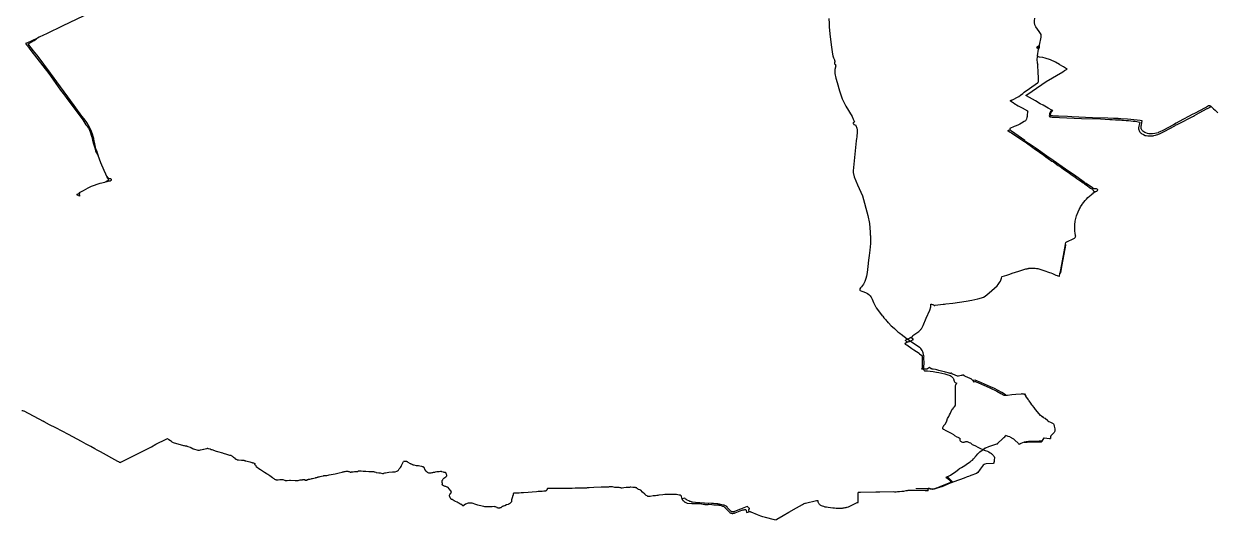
# Model space of a CAD drawing. Header units: inches. Extents: x 5.105 to 5.494, y 52.092 to 52.288.
# Drawn here: x 5.2742 to 5.4082, y 52.1494 to 52.2053 of the extents above; entities that cross this region are included whole.
import ezdxf

# ---------------------------------------------------------------- set-up
doc = ezdxf.new("R2010")
doc.units = ezdxf.units.IN
doc.header["$MEASUREMENT"] = 0

msp = doc.modelspace()

# ---------------------------------------------------------------- linework, layer by layer
for points in [[(5.28293, 52.20718), (5.28091, 52.20621), (5.27862, 52.20511), (5.27678, 52.20422)], [(5.36484, 52.20595), (5.36487, 52.20535), (5.36488, 52.20496), (5.365, 52.20387), (5.36514, 52.20269)], [(5.38805, 52.20514), (5.38802, 52.20521), (5.38801, 52.20529), (5.388, 52.20538), (5.38798, 52.20549), (5.38798, 52.20568), (5.38801, 52.20596)], [(5.38874, 52.20382), (5.38875, 52.20394), (5.38874, 52.20403), (5.38872, 52.20412), (5.38867, 52.20423), (5.38851, 52.20448), (5.38813, 52.20498), (5.38808, 52.20506), (5.38805, 52.20514)], [(5.2749, 52.2033), (5.27479, 52.20326), (5.27465, 52.20319)], [(5.27474, 52.20308), (5.27487, 52.20316), (5.27541, 52.20347), (5.27554, 52.20357), (5.27565, 52.20366)], [(5.27565, 52.20366), (5.27535, 52.20352), (5.2749, 52.2033)], [(5.27645, 52.20405), (5.27598, 52.20382), (5.27578, 52.20372), (5.27565, 52.20366)], [(5.27678, 52.20422), (5.27645, 52.20405)], [(5.38855, 52.20294), (5.38874, 52.20382)], [(5.27465, 52.20319), (5.27444, 52.2031)], [(5.27444, 52.2031), (5.27452, 52.20298)], [(5.27452, 52.20298), (5.27466, 52.20284), (5.27504, 52.20231), (5.27705, 52.19973), (5.27837, 52.19787), (5.27866, 52.1975), (5.279, 52.19703), (5.27977, 52.19601)], [(5.27547, 52.2021), (5.27493, 52.20282), (5.27487, 52.2029), (5.27474, 52.20308)], [(5.27992, 52.19612), (5.27724, 52.19979), (5.27574, 52.20179), (5.27547, 52.2021)], [(5.36514, 52.20269), (5.36525, 52.20193)], [(5.36525, 52.20193), (5.3653, 52.20172), (5.36537, 52.2015), (5.36547, 52.20126)], [(5.38853, 52.20287), (5.38843, 52.20281), (5.38833, 52.20275), (5.38825, 52.20272), (5.38824, 52.20271), (5.38823, 52.2027), (5.38822, 52.20268), (5.38822, 52.20267), (5.38822, 52.20266), (5.38823, 52.20265), (5.38825, 52.20263), (5.38831, 52.20259)], [(5.38831, 52.20259), (5.38846, 52.2027), (5.38853, 52.20287)], [(5.38842, 52.20252), (5.38831, 52.20259)], [(5.38836, 52.20165), (5.38835, 52.20167), (5.38834, 52.20168), (5.38834, 52.20171), (5.38844, 52.20246), (5.38842, 52.20252)], [(5.38842, 52.20252), (5.38846, 52.20253), (5.38849, 52.20256), (5.3885, 52.20257), (5.38851, 52.20258), (5.38853, 52.20269), (5.38853, 52.20287)], [(5.38853, 52.20287), (5.38855, 52.20294)], [(5.36554, 52.20104), (5.3655, 52.20101), (5.36547, 52.20097), (5.36546, 52.20094), (5.36546, 52.20092), (5.36547, 52.20087)], [(5.36547, 52.20126), (5.36548, 52.20117), (5.36554, 52.20106), (5.36554, 52.20104)], [(5.36547, 52.20087), (5.36549, 52.20082), (5.36553, 52.20079), (5.36558, 52.20075)], [(5.36562, 52.20059), (5.36552, 52.20018), (5.36552, 52.2), (5.36553, 52.19974), (5.36563, 52.19923), (5.36579, 52.19871), (5.36605, 52.19779), (5.36634, 52.19687), (5.36676, 52.19604), (5.36746, 52.19488), (5.36759, 52.19459), (5.36772, 52.19429)], [(5.36558, 52.20075), (5.36559, 52.20072), (5.3656, 52.20069), (5.3656, 52.20065), (5.36562, 52.20059)], [(5.38831, 52.2016), (5.38829, 52.20157), (5.38829, 52.20156), (5.38831, 52.20154)], [(5.38834, 52.20085), (5.3883, 52.20138), (5.38831, 52.20154)], [(5.38831, 52.2016), (5.38832, 52.20163), (5.38836, 52.20165)], [(5.38831, 52.20154), (5.38833, 52.20156), (5.38833, 52.20157), (5.38831, 52.2016)], [(5.38834, 52.20085), (5.38832, 52.20079), (5.38832, 52.20077), (5.38835, 52.20071)], [(5.38835, 52.20071), (5.38836, 52.20078), (5.38836, 52.20079), (5.38834, 52.20085)], [(5.3884, 52.19984), (5.38835, 52.20068), (5.38835, 52.20071)], [(5.3908, 52.20074), (5.39034, 52.20102), (5.3898, 52.20127), (5.38918, 52.20147), (5.38891, 52.20153), (5.38854, 52.20159), (5.38845, 52.20161), (5.38841, 52.20162), (5.38839, 52.20163), (5.38838, 52.20164), (5.38836, 52.20165)], [(5.39085, 52.20071), (5.3908, 52.20074)], [(5.39166, 52.20024), (5.39163, 52.20026), (5.3916, 52.20028), (5.39123, 52.20049), (5.39085, 52.20071)], [(5.38545, 52.19675), (5.38624, 52.19715), (5.38641, 52.19728), (5.38667, 52.19749), (5.38682, 52.19762), (5.38743, 52.19804), (5.38834, 52.19869), (5.38838, 52.19872), (5.3884, 52.19875), (5.38842, 52.19878), (5.38842, 52.19882), (5.38843, 52.19904), (5.38842, 52.19934), (5.38842, 52.19938), (5.3884, 52.19977), (5.3884, 52.19984)], [(5.38702, 52.19726), (5.38773, 52.19774), (5.38931, 52.19885), (5.39117, 52.19994), (5.39137, 52.20007)], [(5.39137, 52.20007), (5.39166, 52.20024)], [(5.38525, 52.19664), (5.38534, 52.19668), (5.38537, 52.19669), (5.38545, 52.19675)], [(5.38545, 52.19675), (5.38534, 52.19671), (5.38532, 52.1967), (5.38525, 52.19664)], [(5.38561, 52.19643), (5.38558, 52.19645), (5.38556, 52.19646), (5.38554, 52.19647), (5.38552, 52.19648), (5.38541, 52.19655), (5.38525, 52.19664)], [(5.38993, 52.19561), (5.38951, 52.19583), (5.38895, 52.19616), (5.38863, 52.19633), (5.38808, 52.19665), (5.38709, 52.19722), (5.38702, 52.19726)], [(5.27977, 52.19601), (5.28065, 52.19482), (5.28086, 52.19451), (5.28122, 52.19396)], [(5.2821, 52.19243), (5.28207, 52.19254), (5.28197, 52.19289), (5.28186, 52.19321), (5.28158, 52.19378), (5.28132, 52.1942), (5.28101, 52.19462), (5.28078, 52.19495), (5.27992, 52.19612)], [(5.38561, 52.19643), (5.38564, 52.19641), (5.38565, 52.1964), (5.38615, 52.19611), (5.3866, 52.19586), (5.38719, 52.19553), (5.38724, 52.19548), (5.38721, 52.19542), (5.38716, 52.19505), (5.38715, 52.19494), (5.38715, 52.19488), (5.38711, 52.19478), (5.38709, 52.19463), (5.38707, 52.19458), (5.38704, 52.19452), (5.387, 52.19447), (5.38696, 52.19442), (5.38684, 52.19433), (5.38654, 52.19413), (5.38634, 52.19403), (5.38617, 52.19394), (5.38594, 52.19384), (5.38571, 52.19377), (5.38521, 52.19356)], [(5.38993, 52.19561), (5.38981, 52.19549), (5.38968, 52.19525), (5.38966, 52.19509), (5.38964, 52.19496)], [(5.38977, 52.19496), (5.38981, 52.19527), (5.38988, 52.19541), (5.39005, 52.19556)], [(5.39005, 52.19556), (5.38993, 52.19561)], [(5.40718, 52.19586), (5.40599, 52.19525), (5.40579, 52.19515), (5.40425, 52.19432), (5.40394, 52.19415)], [(5.40412, 52.19403), (5.40588, 52.19495), (5.40598, 52.195), (5.40652, 52.1953)], [(5.40652, 52.1953), (5.40741, 52.19578)], [(5.40772, 52.19611), (5.40758, 52.19608), (5.40734, 52.19595), (5.40718, 52.19586)], [(5.40741, 52.19578), (5.40745, 52.1958), (5.40753, 52.19585), (5.40774, 52.19595)], [(5.40782, 52.19604), (5.40772, 52.19611)], [(5.40774, 52.19595), (5.40782, 52.19604)], [(5.40782, 52.19604), (5.40794, 52.19593), (5.40814, 52.19577), (5.40831, 52.19561), (5.4086, 52.19531)], [(5.28122, 52.19396), (5.28137, 52.19379), (5.2815, 52.19358), (5.28161, 52.19335), (5.28173, 52.19304), (5.28181, 52.19279), (5.28184, 52.19269), (5.28191, 52.19249), (5.28193, 52.19238)], [(5.36772, 52.19429), (5.36768, 52.19427), (5.36764, 52.19425), (5.36761, 52.19422), (5.36759, 52.19419), (5.36758, 52.19416), (5.36757, 52.19413), (5.36758, 52.1941), (5.3676, 52.19405), (5.36764, 52.19401), (5.36769, 52.19398), (5.36778, 52.19396), (5.36784, 52.19395)], [(5.36784, 52.19395), (5.36793, 52.19377), (5.36796, 52.19368), (5.36799, 52.19358), (5.36802, 52.19339), (5.36802, 52.19321), (5.36798, 52.19258)], [(5.38964, 52.19496), (5.3897, 52.19484)], [(5.3897, 52.19484), (5.38999, 52.19482), (5.39079, 52.19479), (5.39326, 52.19468), (5.39543, 52.19462)], [(5.39171, 52.19488), (5.39067, 52.19493), (5.3901, 52.19495), (5.39001, 52.19496), (5.38977, 52.19496)], [(5.39708, 52.19466), (5.39686, 52.19467), (5.39622, 52.1947), (5.39452, 52.19476), (5.39218, 52.19486), (5.39171, 52.19488)], [(5.39543, 52.19462), (5.39648, 52.19457), (5.39671, 52.19456), (5.39711, 52.19453)], [(5.3972, 52.19466), (5.39708, 52.19466)], [(5.39711, 52.19453), (5.39739, 52.19452)], [(5.39769, 52.19464), (5.39751, 52.19464), (5.3974, 52.19465), (5.3972, 52.19466)], [(5.39739, 52.19452), (5.39753, 52.19451)], [(5.39753, 52.19451), (5.39783, 52.19449)], [(5.39988, 52.19443), (5.39955, 52.19447), (5.39844, 52.19459), (5.39769, 52.19464)], [(5.39783, 52.19449), (5.39801, 52.19448)], [(5.39801, 52.19448), (5.39829, 52.19446), (5.39857, 52.19443), (5.39908, 52.19437)], [(5.39908, 52.19437), (5.39931, 52.19435), (5.39985, 52.19427)], [(5.39985, 52.19427), (5.39981, 52.1941), (5.39974, 52.19382), (5.3997, 52.1936), (5.3997, 52.1935), (5.39971, 52.1934), (5.39975, 52.1933), (5.39979, 52.19322), (5.39983, 52.19315), (5.39988, 52.19309), (5.39992, 52.19305), (5.39998, 52.193), (5.40006, 52.19295), (5.40016, 52.19289), (5.40024, 52.19285), (5.40045, 52.19277), (5.40055, 52.19275), (5.40073, 52.19271), (5.40087, 52.1927), (5.40101, 52.1927), (5.40113, 52.1927), (5.40125, 52.19271), (5.40135, 52.19272), (5.40143, 52.19274), (5.40159, 52.19278), (5.40171, 52.19281), (5.40188, 52.19287), (5.40207, 52.19295), (5.40214, 52.19299)], [(5.40012, 52.19439), (5.39988, 52.19443)], [(5.4, 52.19385), (5.40002, 52.19395), (5.40007, 52.1942), (5.40008, 52.19423)], [(5.40008, 52.19423), (5.40012, 52.19439)], [(5.40363, 52.19397), (5.40243, 52.19333)], [(5.40394, 52.19415), (5.40363, 52.19397)], [(5.40379, 52.19386), (5.40387, 52.19391), (5.40412, 52.19403)], [(5.36798, 52.19258), (5.36797, 52.1924)], [(5.385, 52.1933), (5.38507, 52.19334), (5.38513, 52.19337), (5.38523, 52.19341)], [(5.385, 52.1933), (5.38524, 52.19314), (5.38538, 52.19307), (5.38643, 52.19234), (5.38677, 52.1921), (5.38683, 52.19211)], [(5.38521, 52.19356), (5.3852, 52.19346), (5.38521, 52.19344), (5.38523, 52.19341)], [(5.38691, 52.19213), (5.38691, 52.19218), (5.38538, 52.19325), (5.38529, 52.19336), (5.38523, 52.19341)], [(5.40085, 52.19296), (5.40071, 52.19298), (5.4005, 52.19305), (5.4004, 52.1931), (5.40028, 52.19317), (5.40018, 52.19323), (5.40011, 52.19331), (5.40005, 52.19339), (5.40002, 52.19347), (5.4, 52.19352), (5.39998, 52.19359), (5.39998, 52.19366), (5.4, 52.19385)], [(5.40198, 52.19312), (5.40189, 52.19307), (5.40172, 52.19302), (5.40153, 52.19298), (5.40126, 52.19294), (5.40108, 52.19294), (5.40085, 52.19296)], [(5.40243, 52.19333), (5.40209, 52.19317), (5.40198, 52.19312)], [(5.40214, 52.19299), (5.40259, 52.19322)], [(5.40259, 52.19322), (5.40379, 52.19386)], [(5.28193, 52.19238), (5.28196, 52.19223), (5.28206, 52.19182), (5.28225, 52.19127), (5.28226, 52.19124), (5.28231, 52.191), (5.28251, 52.19063), (5.28259, 52.19051)], [(5.28259, 52.19051), (5.28257, 52.19064), (5.28244, 52.19101), (5.28233, 52.19125), (5.28228, 52.19161), (5.28223, 52.19181), (5.28215, 52.19217), (5.28213, 52.19227), (5.2821, 52.19243)], [(5.36797, 52.1924), (5.36793, 52.19216), (5.36758, 52.18879), (5.36758, 52.18857), (5.36768, 52.18809), (5.36805, 52.18721), (5.36862, 52.18596), (5.36922, 52.18373), (5.36941, 52.18283), (5.36948, 52.18188), (5.36949, 52.18181), (5.36949, 52.18175), (5.36949, 52.18173), (5.3695, 52.18158)], [(5.38683, 52.19211), (5.38763, 52.19153), (5.38774, 52.19144)], [(5.38785, 52.19151), (5.38773, 52.19158), (5.38691, 52.19213)], [(5.38774, 52.19144), (5.38782, 52.19137), (5.38783, 52.19136)], [(5.38783, 52.19136), (5.38795, 52.19128)], [(5.38795, 52.19145), (5.38794, 52.19145), (5.38785, 52.19151)], [(5.38806, 52.19136), (5.38795, 52.19145)], [(5.38795, 52.19128), (5.38831, 52.19103), (5.38853, 52.19088), (5.3888, 52.19069), (5.38903, 52.19053), (5.38926, 52.19036), (5.38953, 52.19018), (5.38995, 52.18988), (5.39011, 52.18978), (5.39066, 52.18939), (5.39086, 52.18925), (5.3912, 52.18901), (5.39136, 52.1889), (5.39191, 52.18851), (5.39223, 52.18829), (5.39252, 52.1881), (5.39275, 52.18792), (5.39299, 52.18776), (5.39305, 52.18772), (5.39345, 52.18744), (5.39355, 52.18739)], [(5.39365, 52.18744), (5.39358, 52.1875), (5.39264, 52.18816), (5.39148, 52.18896), (5.39009, 52.18994), (5.38939, 52.19044), (5.38842, 52.19109), (5.38806, 52.19136)], [(5.28289, 52.18968), (5.28259, 52.19051)], [(5.28329, 52.18881), (5.28289, 52.18968)], [(5.28359, 52.18815), (5.28347, 52.18839), (5.28329, 52.18881)], [(5.28051, 52.18634), (5.28095, 52.18657), (5.28147, 52.18687), (5.28184, 52.18706), (5.28284, 52.18738), (5.28334, 52.18751)], [(5.28334, 52.18751), (5.28351, 52.18756)], [(5.28373, 52.18772), (5.28366, 52.18764), (5.28357, 52.1876), (5.28351, 52.18756)], [(5.28351, 52.18756), (5.28361, 52.18757), (5.28371, 52.1876), (5.28384, 52.18766)], [(5.28359, 52.18815), (5.28358, 52.18808), (5.28362, 52.18799), (5.28368, 52.18791), (5.28372, 52.18787), (5.28373, 52.18782)], [(5.28384, 52.18788), (5.28375, 52.18794), (5.28369, 52.188), (5.28365, 52.18808), (5.28359, 52.18815)], [(5.28373, 52.18782), (5.28372, 52.1878), (5.28371, 52.18777), (5.28372, 52.18774), (5.28373, 52.18772)], [(5.28407, 52.18784), (5.28403, 52.18786), (5.28399, 52.18788), (5.28394, 52.18789), (5.28389, 52.18789), (5.28384, 52.18788)], [(5.28384, 52.18766), (5.28392, 52.18765), (5.28398, 52.18766), (5.28403, 52.18768), (5.28407, 52.18771), (5.28409, 52.18774)], [(5.28409, 52.18774), (5.2841, 52.18779), (5.28407, 52.18784)], [(5.39355, 52.18739), (5.39361, 52.18732), (5.39381, 52.18718), (5.39429, 52.18684), (5.39451, 52.1867), (5.39456, 52.18665), (5.39458, 52.18662), (5.3946, 52.18657), (5.39461, 52.18653), (5.39464, 52.1865), (5.39468, 52.18648), (5.39472, 52.18646), (5.39481, 52.18643)], [(5.39513, 52.18665), (5.39509, 52.18669), (5.39505, 52.18671), (5.39497, 52.18675), (5.39493, 52.18676), (5.39485, 52.18676), (5.3948, 52.18676), (5.39474, 52.18676), (5.39468, 52.18677), (5.3946, 52.1868), (5.39452, 52.18685), (5.39379, 52.18736), (5.39365, 52.18744)], [(5.28022, 52.18612), (5.28042, 52.18621)], [(5.28052, 52.18591), (5.2803, 52.18599), (5.28026, 52.186), (5.28023, 52.18609), (5.28022, 52.18612)], [(5.28042, 52.18621), (5.28049, 52.18624)], [(5.28049, 52.18624), (5.28048, 52.18612)], [(5.28048, 52.18612), (5.28048, 52.1861), (5.28052, 52.18607), (5.28052, 52.18596), (5.28052, 52.18591)], [(5.28049, 52.18624), (5.28051, 52.18634)], [(5.39251, 52.18235), (5.39251, 52.1824), (5.39253, 52.1828), (5.39255, 52.18298), (5.39258, 52.18311), (5.39264, 52.18342), (5.39272, 52.1837), (5.3929, 52.18417), (5.39301, 52.18442), (5.39312, 52.18461), (5.39318, 52.18472), (5.39336, 52.185), (5.39339, 52.18505), (5.39368, 52.18543), (5.39383, 52.18559), (5.394, 52.18576), (5.39417, 52.18592), (5.39435, 52.18607), (5.39443, 52.18614), (5.39458, 52.18627), (5.39459, 52.18628), (5.39478, 52.18641), (5.39481, 52.18643)], [(5.39481, 52.18643), (5.39489, 52.18645), (5.395, 52.18649), (5.39506, 52.18655), (5.39508, 52.18658), (5.3951, 52.18661), (5.39513, 52.18665)], [(5.39147, 52.18054), (5.3915, 52.18069), (5.39153, 52.18073), (5.39157, 52.18076), (5.39162, 52.18079), (5.3924, 52.18114), (5.39247, 52.18118), (5.39253, 52.18123), (5.39257, 52.18127), (5.3926, 52.18133), (5.39261, 52.18136), (5.39262, 52.1814), (5.39261, 52.18144), (5.39255, 52.18178), (5.39253, 52.18193), (5.39252, 52.18202), (5.39251, 52.18211), (5.39251, 52.18223), (5.39251, 52.18235)], [(5.3695, 52.18158), (5.36951, 52.18144), (5.36952, 52.181), (5.36952, 52.1806), (5.36948, 52.18022), (5.36945, 52.17985), (5.36937, 52.17925), (5.36931, 52.17873)], [(5.39147, 52.1805), (5.39145, 52.18046), (5.39104, 52.17821), (5.39085, 52.17723)], [(5.39085, 52.17723), (5.39088, 52.17725), (5.39091, 52.17728), (5.39093, 52.1773), (5.39094, 52.17732), (5.39111, 52.1782), (5.39152, 52.18041), (5.39151, 52.18043), (5.3915, 52.18045), (5.39149, 52.18047), (5.39147, 52.1805)], [(5.39147, 52.1805), (5.39147, 52.18054)], [(5.36922, 52.17799), (5.36914, 52.17734), (5.36907, 52.17691), (5.36901, 52.17666)], [(5.36931, 52.17873), (5.36922, 52.17799)], [(5.36901, 52.17666), (5.36894, 52.17644), (5.36888, 52.1763), (5.36882, 52.17617), (5.36873, 52.17601), (5.36861, 52.17584), (5.36851, 52.17571), (5.36841, 52.17559), (5.36832, 52.17549)], [(5.3829, 52.17502), (5.38377, 52.17583), (5.3839, 52.17596), (5.38406, 52.17619), (5.38416, 52.17636), (5.38423, 52.17657), (5.38427, 52.17669), (5.38431, 52.17682), (5.38434, 52.17688)], [(5.38434, 52.17688), (5.38486, 52.17703), (5.3851, 52.1771), (5.38522, 52.17715), (5.38547, 52.17723), (5.38621, 52.17747), (5.38677, 52.17766), (5.3869, 52.17769), (5.38702, 52.17772), (5.38715, 52.17775), (5.38723, 52.17777), (5.3873, 52.17777)], [(5.38839, 52.17772), (5.38833, 52.17773), (5.38827, 52.17774), (5.3882, 52.17775), (5.38805, 52.17777), (5.38793, 52.17777), (5.38772, 52.17778), (5.3875, 52.17778), (5.38736, 52.17778), (5.3873, 52.17777)], [(5.39057, 52.17694), (5.39042, 52.177), (5.39006, 52.17716), (5.38986, 52.17724), (5.3897, 52.1773), (5.38906, 52.1775), (5.38886, 52.17757), (5.38839, 52.17772)], [(5.39078, 52.17688), (5.39066, 52.17691), (5.39059, 52.17693), (5.39057, 52.17694)], [(5.39078, 52.17688), (5.39085, 52.17723)], [(5.36832, 52.17549), (5.36831, 52.17544), (5.36832, 52.1754), (5.36833, 52.17536), (5.36834, 52.17532), (5.36837, 52.17528)], [(5.36837, 52.17528), (5.36855, 52.17521)], [(5.36855, 52.17521), (5.36878, 52.17513), (5.36904, 52.17502), (5.36919, 52.17495), (5.36933, 52.17486), (5.36943, 52.17477), (5.3695, 52.17469), (5.36956, 52.1746), (5.36965, 52.17449)], [(5.36989, 52.17391), (5.36975, 52.17427), (5.36965, 52.17449)], [(5.37018, 52.17337), (5.36989, 52.17391)], [(5.37668, 52.17362), (5.37675, 52.17362), (5.37678, 52.17363), (5.37682, 52.17363), (5.3777, 52.17374), (5.37786, 52.17376), (5.37802, 52.17378), (5.37878, 52.17388), (5.3803, 52.1741), (5.38094, 52.17421), (5.38161, 52.17435), (5.38202, 52.17446), (5.38224, 52.17454), (5.38245, 52.17465), (5.3829, 52.17502)], [(5.3709, 52.1724), (5.37019, 52.17334), (5.37018, 52.17337)], [(5.37405, 52.16999), (5.3742, 52.17007), (5.37423, 52.17009), (5.37425, 52.17011), (5.37427, 52.17013), (5.37429, 52.17021), (5.3743, 52.17022), (5.37431, 52.17024), (5.37473, 52.17053), (5.37495, 52.17068), (5.37499, 52.17072), (5.37504, 52.17076), (5.37511, 52.17082), (5.37515, 52.17087), (5.3752, 52.17093), (5.37525, 52.17099), (5.37529, 52.17107), (5.37533, 52.17113), (5.37544, 52.17137), (5.3758, 52.17217), (5.37621, 52.17309), (5.3763, 52.17344), (5.3763, 52.17376)], [(5.3763, 52.17376), (5.37634, 52.17376), (5.37641, 52.17375), (5.37652, 52.17373), (5.37655, 52.17373)], [(5.37655, 52.17373), (5.37663, 52.17369), (5.37666, 52.17366), (5.37668, 52.17362)], [(5.3709, 52.1724), (5.37102, 52.17221), (5.37124, 52.17198), (5.37132, 52.17188)], [(5.37132, 52.17188), (5.37139, 52.17181), (5.37149, 52.1717), (5.37154, 52.17165)], [(5.37154, 52.17165), (5.37186, 52.17133), (5.37201, 52.17119)], [(5.37201, 52.17119), (5.37222, 52.171), (5.37257, 52.17069)], [(5.37257, 52.17069), (5.37262, 52.17065), (5.37282, 52.1705)], [(5.37282, 52.1705), (5.37288, 52.17045), (5.37299, 52.17037)], [(5.37299, 52.17037), (5.37367, 52.16986), (5.37373, 52.16982), (5.37387, 52.16971)], [(5.37405, 52.16999), (5.37394, 52.16993), (5.37387, 52.16989), (5.37373, 52.16982), (5.37361, 52.16976), (5.37352, 52.16971), (5.37346, 52.16969)], [(5.37365, 52.1695), (5.37369, 52.16951), (5.37377, 52.16953), (5.37385, 52.16955), (5.37391, 52.16956), (5.37396, 52.16958), (5.37401, 52.16961), (5.37415, 52.16968), (5.3742, 52.16971), (5.37427, 52.16975), (5.37435, 52.16979)], [(5.37435, 52.16979), (5.37427, 52.16984), (5.3742, 52.16989), (5.37411, 52.16995), (5.37408, 52.16997), (5.37405, 52.16999)], [(5.37338, 52.16933), (5.37365, 52.1695)], [(5.37505, 52.16816), (5.37504, 52.16817), (5.37502, 52.16819), (5.37499, 52.16821), (5.37442, 52.16857), (5.37419, 52.16872), (5.37363, 52.16912), (5.37347, 52.16923), (5.37345, 52.16925), (5.37341, 52.16928), (5.37339, 52.16931), (5.37338, 52.16933)], [(5.37365, 52.1695), (5.37363, 52.16952), (5.37357, 52.16956), (5.37353, 52.16959), (5.37349, 52.16963), (5.37347, 52.16965), (5.37346, 52.16969)], [(5.37387, 52.16971), (5.37401, 52.16961), (5.3746, 52.16922), (5.37488, 52.16904), (5.37506, 52.16892)], [(5.37552, 52.16792), (5.3755, 52.16807), (5.37546, 52.16827), (5.37542, 52.16839), (5.37535, 52.16854), (5.37528, 52.16866), (5.3752, 52.16877), (5.37506, 52.16892)], [(5.37505, 52.16816), (5.37531, 52.16799), (5.37532, 52.16797), (5.37534, 52.16796), (5.37535, 52.16794), (5.37536, 52.16793), (5.37536, 52.16791), (5.37535, 52.16662), (5.37535, 52.16659), (5.37535, 52.16658), (5.37534, 52.16656), (5.37532, 52.16652), (5.37527, 52.16645), (5.37526, 52.16643)], [(5.37552, 52.16792), (5.37549, 52.16779), (5.37549, 52.16772), (5.37551, 52.16757)], [(5.37551, 52.16757), (5.37552, 52.16727)], [(5.37552, 52.16727), (5.37551, 52.16654), (5.37551, 52.16645), (5.37551, 52.16639), (5.37552, 52.16635)], [(5.37827, 52.16601), (5.37797, 52.16611), (5.37784, 52.16615), (5.37767, 52.16619), (5.37723, 52.1663), (5.37698, 52.16636), (5.37684, 52.16639), (5.37658, 52.16642), (5.37651, 52.16644), (5.37646, 52.16645), (5.37642, 52.16647), (5.37637, 52.16649), (5.37617, 52.16661), (5.37605, 52.16654), (5.37596, 52.16648), (5.37592, 52.16646), (5.37587, 52.16645), (5.37577, 52.16645), (5.37568, 52.16645), (5.37551, 52.16645), (5.37536, 52.16645), (5.37531, 52.16644), (5.37526, 52.16643)], [(5.37552, 52.16635), (5.37555, 52.16629), (5.3756, 52.16625)], [(5.3756, 52.16625), (5.37593, 52.16624), (5.37624, 52.16621), (5.37657, 52.16617), (5.37695, 52.16611), (5.37723, 52.16606), (5.37757, 52.16598), (5.37788, 52.1659), (5.37822, 52.1658), (5.37848, 52.16571), (5.3786, 52.16564), (5.37872, 52.16555), (5.37882, 52.16543), (5.37886, 52.16534)], [(5.37866, 52.16598), (5.37858, 52.16597), (5.37854, 52.16596), (5.37848, 52.16596), (5.37843, 52.16597), (5.37839, 52.16597), (5.37827, 52.16601)], [(5.38002, 52.16577), (5.37998, 52.16576), (5.37993, 52.16575), (5.37988, 52.16575), (5.37981, 52.16574), (5.37974, 52.16572), (5.37943, 52.16563), (5.37939, 52.16563), (5.37937, 52.16563), (5.37934, 52.16564), (5.37931, 52.16565), (5.37878, 52.16586), (5.37875, 52.16587), (5.37874, 52.16588), (5.37873, 52.16589), (5.37871, 52.16591), (5.37866, 52.16598)], [(5.38023, 52.16562), (5.38013, 52.16566), (5.38007, 52.16569), (5.38006, 52.16571), (5.38002, 52.16577)], [(5.37886, 52.16534), (5.37896, 52.16509)], [(5.37896, 52.16509), (5.37898, 52.16502), (5.37902, 52.16497), (5.37907, 52.16493), (5.37912, 52.16489), (5.37926, 52.16485)], [(5.3791, 52.16412), (5.37911, 52.16424), (5.37911, 52.16441), (5.37911, 52.16454), (5.37911, 52.16459), (5.37912, 52.16468), (5.37913, 52.16472), (5.37916, 52.16475), (5.37921, 52.1648), (5.37926, 52.16485)], [(5.38074, 52.1654), (5.38023, 52.16562)], [(5.38108, 52.16514), (5.38105, 52.16517), (5.38101, 52.16521), (5.38091, 52.1653), (5.38086, 52.16534), (5.38082, 52.16536), (5.38074, 52.1654)], [(5.38129, 52.16521), (5.38108, 52.16514)], [(5.38108, 52.16514), (5.3811, 52.16508), (5.38111, 52.16506), (5.38113, 52.16501)], [(5.38113, 52.16501), (5.38117, 52.16502), (5.38126, 52.16503), (5.38129, 52.16503), (5.38131, 52.16503), (5.38134, 52.16503), (5.38136, 52.16503), (5.38142, 52.165), (5.38255, 52.16451), (5.38295, 52.16433), (5.38376, 52.16396), (5.38418, 52.16371), (5.38453, 52.16349)], [(5.38474, 52.16351), (5.38471, 52.16354), (5.38431, 52.16379), (5.38389, 52.16404), (5.38348, 52.16425), (5.38304, 52.16444), (5.38202, 52.16488), (5.3813, 52.16519), (5.38129, 52.16521)], [(5.37896, 52.16218), (5.37897, 52.1622), (5.37904, 52.1623), (5.37908, 52.16241), (5.3791, 52.16252), (5.3791, 52.16301), (5.37909, 52.16357), (5.3791, 52.16405)], [(5.3791, 52.16405), (5.3791, 52.16412)], [(5.38453, 52.16349), (5.38465, 52.1635)], [(5.38465, 52.1635), (5.38474, 52.16351)], [(5.38474, 52.16351), (5.38495, 52.16352), (5.38543, 52.16357), (5.38588, 52.16361), (5.38651, 52.16366), (5.3866, 52.16368)], [(5.38685, 52.16363), (5.38683, 52.16363), (5.38668, 52.16362), (5.38665, 52.16363), (5.38663, 52.16363), (5.3866, 52.16368)], [(5.38691, 52.16364), (5.38685, 52.16363)], [(5.38685, 52.16363), (5.38685, 52.1636), (5.38686, 52.16358), (5.38692, 52.16349), (5.38701, 52.16339)], [(5.38701, 52.16339), (5.38697, 52.1635), (5.38693, 52.16361), (5.38691, 52.16364)], [(5.38777, 52.16234), (5.3877, 52.16243), (5.38757, 52.16262), (5.38739, 52.16286), (5.38735, 52.16291), (5.38731, 52.16298), (5.38701, 52.16339)], [(5.27402, 52.16177), (5.27407, 52.16177), (5.2742, 52.16174), (5.27423, 52.16173), (5.27643, 52.16056)], [(5.37796, 52.16029), (5.3781, 52.16061), (5.37821, 52.16086), (5.37833, 52.16109), (5.37843, 52.16128), (5.37852, 52.16148), (5.37853, 52.16149), (5.37857, 52.16159), (5.37861, 52.16168), (5.37862, 52.16171), (5.37864, 52.16175), (5.37868, 52.16184)], [(5.37868, 52.16184), (5.37873, 52.16192)], [(5.37873, 52.16192), (5.37882, 52.16202)], [(5.37882, 52.16202), (5.37888, 52.1621)], [(5.37888, 52.1621), (5.37896, 52.16218)], [(5.38794, 52.1621), (5.38777, 52.16234)], [(5.38876, 52.16115), (5.38866, 52.16123), (5.38831, 52.16162), (5.38809, 52.1619), (5.38794, 52.1621)], [(5.28072, 52.15827), (5.27926, 52.15906), (5.27783, 52.15981), (5.27712, 52.16018), (5.27654, 52.16049), (5.27643, 52.16056)], [(5.3888, 52.16112), (5.38876, 52.16115)], [(5.3889, 52.16105), (5.38888, 52.16108), (5.38884, 52.16111), (5.3888, 52.16112)], [(5.3888, 52.16112), (5.38882, 52.16109), (5.38886, 52.16107), (5.3889, 52.16105)], [(5.38908, 52.16093), (5.38898, 52.161), (5.3889, 52.16105)], [(5.38949, 52.16061), (5.38917, 52.16087), (5.38908, 52.16093)], [(5.38949, 52.16061), (5.38959, 52.16055)], [(5.38959, 52.16055), (5.38979, 52.16045)], [(5.38979, 52.16045), (5.39001, 52.16034), (5.39007, 52.16031), (5.39012, 52.16027), (5.39015, 52.16022), (5.39019, 52.16003), (5.39026, 52.1597), (5.39029, 52.15959), (5.39029, 52.15952), (5.39028, 52.15945), (5.39025, 52.15937), (5.3902, 52.15929), (5.39014, 52.15922), (5.38992, 52.15902), (5.38983, 52.15892), (5.38978, 52.15882), (5.38977, 52.15876), (5.38977, 52.15864)], [(5.3777, 52.15997), (5.37764, 52.15982)], [(5.37764, 52.15982), (5.37764, 52.15976), (5.37766, 52.15971)], [(5.37766, 52.15971), (5.3777, 52.15969), (5.37773, 52.15967), (5.37799, 52.15954)], [(5.37793, 52.16023), (5.3778, 52.16011), (5.37776, 52.16005), (5.37773, 52.16001), (5.3777, 52.15997)], [(5.37793, 52.16023), (5.37796, 52.16029)], [(5.37799, 52.15954), (5.37829, 52.15937), (5.37861, 52.15921)], [(5.37861, 52.15921), (5.37888, 52.15907)], [(5.37888, 52.15907), (5.37897, 52.15897), (5.37924, 52.15882), (5.37934, 52.15877)], [(5.28507, 52.15593), (5.28499, 52.15594), (5.28493, 52.15599), (5.28482, 52.15605), (5.28287, 52.15711), (5.28263, 52.15724), (5.2825, 52.15731), (5.28224, 52.15745), (5.28177, 52.15771), (5.28127, 52.15797), (5.28072, 52.15827)], [(5.28507, 52.15593), (5.28515, 52.15596), (5.28859, 52.1577), (5.28911, 52.15797)], [(5.28911, 52.15797), (5.29025, 52.15855), (5.29039, 52.15863)], [(5.29091, 52.15824), (5.29087, 52.15828), (5.29075, 52.15836), (5.29057, 52.15848), (5.29044, 52.15859), (5.29039, 52.15863)], [(5.29091, 52.15824), (5.29096, 52.15822), (5.29104, 52.15818), (5.29219, 52.15785), (5.29228, 52.15783), (5.29241, 52.15781), (5.2925, 52.1578), (5.29259, 52.1578)], [(5.29259, 52.1578), (5.2926, 52.15778), (5.29262, 52.15775), (5.29268, 52.15772), (5.29296, 52.15764), (5.293, 52.15763), (5.29304, 52.15761), (5.29307, 52.15759), (5.29311, 52.15756), (5.29315, 52.15754), (5.29317, 52.15753), (5.29321, 52.15751), (5.29327, 52.15748), (5.29334, 52.15746), (5.29382, 52.15733), (5.29386, 52.15732), (5.29389, 52.15732), (5.29392, 52.15732), (5.294, 52.15733)], [(5.37934, 52.15877), (5.37942, 52.15873), (5.37946, 52.15871), (5.37951, 52.15869), (5.37955, 52.15866), (5.37959, 52.15862), (5.3796, 52.15857)], [(5.3796, 52.15857), (5.37958, 52.15852), (5.37958, 52.15847), (5.37958, 52.15842), (5.37962, 52.15838)], [(5.37962, 52.15838), (5.37966, 52.15833), (5.37972, 52.15829), (5.37978, 52.15826), (5.37987, 52.15823), (5.37995, 52.15822), (5.38006, 52.15822), (5.38013, 52.15824), (5.3802, 52.15826), (5.38027, 52.15828)], [(5.38027, 52.15828), (5.38034, 52.15828), (5.38041, 52.15827), (5.38047, 52.15825), (5.38065, 52.15817)], [(5.38065, 52.15817), (5.38077, 52.15812)], [(5.38077, 52.15812), (5.38097, 52.15796), (5.38126, 52.15782), (5.38167, 52.15763)], [(5.3821, 52.15731), (5.38241, 52.15755), (5.38245, 52.15758), (5.38249, 52.15759), (5.38283, 52.15771), (5.38375, 52.15801), (5.38382, 52.15804)], [(5.38382, 52.15804), (5.38385, 52.15806), (5.38387, 52.15809), (5.38439, 52.15859), (5.38452, 52.15872)], [(5.38452, 52.15872), (5.38464, 52.15883)], [(5.38464, 52.15883), (5.38476, 52.15896)], [(5.38519, 52.1588), (5.38503, 52.15885), (5.38476, 52.15896)], [(5.38519, 52.1588), (5.38534, 52.15874), (5.38541, 52.15871), (5.38546, 52.15868), (5.38556, 52.15862), (5.38561, 52.15858), (5.38578, 52.15842), (5.38613, 52.15809), (5.3862, 52.15804), (5.38631, 52.15797)], [(5.38635, 52.15801), (5.38631, 52.15797)], [(5.38641, 52.15804), (5.38635, 52.15801)], [(5.38646, 52.15807), (5.38641, 52.15804)], [(5.38684, 52.1582), (5.38646, 52.15807)], [(5.38883, 52.15831), (5.38875, 52.15832), (5.38868, 52.15833), (5.3885, 52.15833), (5.38731, 52.1583), (5.38705, 52.15825), (5.38684, 52.1582)], [(5.38684, 52.1582), (5.38708, 52.15821), (5.38717, 52.15822), (5.3885, 52.15825), (5.38869, 52.15826), (5.38878, 52.15826), (5.38883, 52.15831)], [(5.38883, 52.15831), (5.38909, 52.15869)], [(5.38909, 52.15869), (5.38969, 52.15864), (5.38973, 52.15864), (5.38977, 52.15864)], [(5.294, 52.15733), (5.29411, 52.15735), (5.29429, 52.15739), (5.29444, 52.15741), (5.29449, 52.15743), (5.2948, 52.15751), (5.29485, 52.15751), (5.29489, 52.15752), (5.29493, 52.15752), (5.29496, 52.15751), (5.29501, 52.15751), (5.29516, 52.15746), (5.29521, 52.15745), (5.29532, 52.15739), (5.2954, 52.15737), (5.29587, 52.15721), (5.29604, 52.15716)], [(5.29604, 52.15716), (5.29659, 52.15701), (5.29668, 52.15698), (5.29678, 52.15695), (5.29693, 52.15689), (5.29695, 52.15689), (5.29717, 52.15683), (5.29737, 52.15676), (5.2974, 52.15675), (5.29743, 52.15675), (5.29751, 52.15674), (5.29754, 52.15673), (5.29757, 52.15672), (5.29766, 52.15666)], [(5.29766, 52.15666), (5.29773, 52.15661), (5.29779, 52.15657), (5.29783, 52.15654), (5.29794, 52.15645), (5.29797, 52.15643), (5.29799, 52.1564), (5.29804, 52.15635), (5.29806, 52.15633), (5.2981, 52.1563), (5.29814, 52.15628), (5.2982, 52.15626), (5.29824, 52.15624), (5.29838, 52.15623), (5.29872, 52.1562), (5.29892, 52.15617), (5.29895, 52.15617), (5.29901, 52.15617), (5.29903, 52.15616), (5.29905, 52.15616), (5.29912, 52.15613), (5.29914, 52.15612), (5.29917, 52.15611), (5.29919, 52.15611), (5.29922, 52.1561), (5.29969, 52.156), (5.29988, 52.15594), (5.29989, 52.15593), (5.29991, 52.15592), (5.29993, 52.15591), (5.29996, 52.1559), (5.29998, 52.15589), (5.30004, 52.15589), (5.30007, 52.15588), (5.30009, 52.15587), (5.30025, 52.1558), (5.30029, 52.1558)], [(5.37929, 52.15504), (5.3795, 52.15521), (5.37955, 52.15525), (5.37961, 52.15528), (5.37975, 52.15535), (5.37996, 52.15546), (5.38014, 52.15557), (5.38046, 52.1558), (5.38073, 52.156), (5.38086, 52.1561), (5.38099, 52.1562), (5.38112, 52.15635), (5.38143, 52.15669), (5.38161, 52.1569), (5.38172, 52.157), (5.38185, 52.15711), (5.3821, 52.15731)], [(5.38167, 52.15763), (5.38231, 52.15732)], [(5.38231, 52.15732), (5.38242, 52.15727), (5.38268, 52.15721)], [(5.38268, 52.15721), (5.38286, 52.15711), (5.383, 52.15702), (5.38313, 52.15693), (5.3832, 52.15686)], [(5.3832, 52.15686), (5.38324, 52.15682), (5.38328, 52.15679)], [(5.38328, 52.15679), (5.38334, 52.15671), (5.38343, 52.15659), (5.38349, 52.15647)], [(5.38349, 52.15647), (5.38344, 52.15618), (5.38343, 52.15606), (5.38343, 52.156), (5.38342, 52.15595), (5.3834, 52.15586), (5.38332, 52.1558)], [(5.30025, 52.15567), (5.30029, 52.1558)], [(5.30025, 52.15567), (5.30028, 52.15567), (5.30031, 52.15563), (5.30033, 52.15557), (5.30034, 52.15553), (5.30038, 52.15549)], [(5.30038, 52.15549), (5.3008, 52.15516), (5.30086, 52.15512), (5.30121, 52.1549), (5.30132, 52.15483), (5.3015, 52.15473), (5.30162, 52.15466), (5.30171, 52.15461), (5.3018, 52.15455), (5.30192, 52.15446), (5.30222, 52.15422), (5.30228, 52.15417), (5.30237, 52.15411), (5.30245, 52.15406), (5.30254, 52.15401), (5.30257, 52.154), (5.30261, 52.15399), (5.30263, 52.15398)], [(5.30613, 52.154), (5.30618, 52.154), (5.30623, 52.15401), (5.30629, 52.15403), (5.30637, 52.15405), (5.30642, 52.15406), (5.30656, 52.15408), (5.30664, 52.15411), (5.30669, 52.15412), (5.30673, 52.15413), (5.30701, 52.15418), (5.30704, 52.15419), (5.30706, 52.1542), (5.30711, 52.15422), (5.30713, 52.15423), (5.30716, 52.15423), (5.30721, 52.15424), (5.30723, 52.15424), (5.30727, 52.15426), (5.30732, 52.15428), (5.30736, 52.1543), (5.30747, 52.15432), (5.30759, 52.15435), (5.30774, 52.15438), (5.30792, 52.15443), (5.30796, 52.15443), (5.30799, 52.15444), (5.30814, 52.15444), (5.30819, 52.15444), (5.30825, 52.15445), (5.30829, 52.15445), (5.30834, 52.15447), (5.30849, 52.1545), (5.3086, 52.15452), (5.30927, 52.15463), (5.30971, 52.15474), (5.31005, 52.15484), (5.31014, 52.15486), (5.31022, 52.15488), (5.31028, 52.1549), (5.31033, 52.15491), (5.31038, 52.15492), (5.31042, 52.15492), (5.31052, 52.15493), (5.31062, 52.15493), (5.31067, 52.15493), (5.31072, 52.15493), (5.31076, 52.15492), (5.3108, 52.15491), (5.31084, 52.1549), (5.31094, 52.15486), (5.31098, 52.15485), (5.31103, 52.15485), (5.31108, 52.15485), (5.31112, 52.15486), (5.31123, 52.15488), (5.31126, 52.15488), (5.31132, 52.15488), (5.31145, 52.15489), (5.31152, 52.15489), (5.31163, 52.15489), (5.31166, 52.1549), (5.31171, 52.15491), (5.31176, 52.15492), (5.31178, 52.15492), (5.31191, 52.15497), (5.31194, 52.15498), (5.31199, 52.15499), (5.31204, 52.155), (5.31209, 52.155), (5.31212, 52.155), (5.31215, 52.155), (5.31219, 52.155), (5.31242, 52.15494), (5.31246, 52.15494), (5.31251, 52.15493), (5.31256, 52.15493), (5.31261, 52.15493), (5.31267, 52.15493), (5.31274, 52.15493), (5.31308, 52.15491), (5.31337, 52.15492), (5.31341, 52.15491), (5.31348, 52.15491), (5.31361, 52.15489), (5.31365, 52.15488), (5.31384, 52.15483), (5.31389, 52.15481), (5.3142, 52.15476), (5.31434, 52.15474), (5.31459, 52.1547), (5.31463, 52.15469), (5.31466, 52.15469), (5.31469, 52.1547), (5.31472, 52.1547), (5.31474, 52.15471), (5.31477, 52.15471), (5.31486, 52.15475), (5.31491, 52.15476), (5.31496, 52.15477), (5.31533, 52.15482), (5.31572, 52.15487), (5.31574, 52.15488), (5.31576, 52.15488), (5.31578, 52.15488), (5.31579, 52.15488), (5.3159, 52.15486), (5.31594, 52.15486), (5.31597, 52.15486), (5.31601, 52.15487), (5.31604, 52.15488), (5.31623, 52.15495), (5.31629, 52.15497), (5.31634, 52.155), (5.31638, 52.15503), (5.3164, 52.15506), (5.31649, 52.1552), (5.31652, 52.15525), (5.31662, 52.15536), (5.31669, 52.15548), (5.31675, 52.15559), (5.31678, 52.15567), (5.31688, 52.15588), (5.31697, 52.15605)], [(5.32363, 52.15102), (5.32359, 52.15107), (5.32341, 52.15122), (5.32338, 52.15124), (5.32329, 52.15128), (5.32326, 52.15131), (5.32324, 52.15133), (5.32322, 52.15134), (5.3232, 52.15135), (5.32315, 52.15137), (5.32311, 52.15139), (5.32308, 52.15141), (5.32303, 52.15144), (5.32299, 52.15147), (5.32283, 52.15153), (5.32266, 52.15161), (5.32243, 52.15174), (5.32238, 52.15177), (5.32235, 52.15179), (5.32231, 52.15183), (5.32228, 52.15187), (5.32225, 52.15191), (5.32223, 52.15194), (5.32219, 52.15207), (5.32215, 52.15215), (5.32215, 52.15216), (5.32214, 52.15218), (5.32214, 52.15219), (5.32214, 52.15221), (5.32214, 52.15223), (5.32215, 52.15225), (5.32218, 52.1523), (5.32231, 52.15247), (5.32234, 52.15251), (5.32235, 52.15254), (5.32235, 52.15256), (5.32236, 52.15258), (5.32235, 52.1526), (5.32235, 52.15262), (5.32234, 52.15265), (5.32232, 52.15269), (5.32229, 52.15274), (5.3221, 52.15295), (5.32198, 52.15309), (5.32196, 52.15311), (5.32194, 52.15312), (5.32191, 52.15313), (5.32187, 52.15315), (5.32182, 52.15317), (5.32172, 52.15321), (5.32169, 52.15322), (5.32167, 52.15323), (5.32158, 52.15325), (5.32155, 52.15326), (5.32153, 52.15327), (5.3215, 52.15329), (5.32137, 52.15337), (5.32135, 52.15338), (5.32134, 52.1534), (5.32133, 52.15342), (5.32133, 52.15344), (5.32134, 52.1535), (5.32134, 52.15357), (5.32133, 52.15367), (5.32133, 52.15386), (5.32133, 52.15389), (5.32134, 52.1539), (5.32135, 52.15393), (5.32137, 52.15395), (5.32138, 52.15397), (5.32139, 52.15399), (5.32145, 52.1541), (5.32148, 52.15413), (5.32151, 52.15416), (5.32162, 52.15423), (5.32172, 52.1543), (5.32178, 52.15436), (5.32182, 52.1544), (5.32184, 52.15442), (5.32184, 52.15444), (5.32185, 52.15446), (5.32184, 52.15448), (5.32181, 52.15458), (5.32178, 52.15468), (5.32176, 52.15472), (5.32174, 52.15475), (5.32172, 52.15477), (5.32169, 52.15478), (5.32167, 52.15479), (5.32165, 52.15479), (5.32156, 52.1548), (5.32154, 52.1548), (5.32148, 52.15482), (5.32144, 52.15483), (5.32129, 52.15488), (5.32125, 52.15489), (5.32122, 52.1549), (5.32118, 52.1549), (5.32114, 52.1549), (5.32098, 52.15488), (5.3208, 52.15487), (5.32073, 52.15486), (5.32053, 52.15482), (5.32047, 52.15481), (5.3204, 52.1548), (5.3203, 52.15479), (5.32023, 52.15477), (5.32015, 52.15475), (5.32006, 52.15473), (5.32002, 52.15473), (5.31998, 52.15472), (5.31991, 52.15472), (5.31987, 52.15472), (5.31982, 52.15473), (5.31976, 52.15475), (5.31973, 52.15476), (5.31969, 52.15478), (5.31966, 52.1548), (5.31964, 52.15482), (5.3196, 52.15486), (5.31953, 52.15494), (5.3194, 52.15509), (5.31937, 52.15513), (5.31937, 52.15515), (5.31936, 52.15515), (5.31935, 52.15518), (5.31933, 52.15524), (5.31932, 52.15529), (5.3193, 52.15533), (5.31928, 52.15537), (5.31925, 52.15539), (5.31921, 52.15541), (5.31917, 52.15542), (5.3191, 52.15544), (5.31902, 52.15546), (5.31881, 52.1555), (5.31864, 52.15553), (5.31846, 52.15555), (5.31842, 52.15555), (5.31818, 52.15561), (5.31811, 52.15563), (5.31805, 52.15564), (5.318, 52.15566), (5.31794, 52.15569), (5.31787, 52.15572), (5.31783, 52.15575), (5.31779, 52.15577), (5.31777, 52.15579), (5.3175, 52.15592), (5.31748, 52.15594), (5.31746, 52.15595), (5.31744, 52.15597), (5.31742, 52.15599), (5.3174, 52.156), (5.31737, 52.15601), (5.31733, 52.15602), (5.31728, 52.15603), (5.31721, 52.15604), (5.31713, 52.15604), (5.31702, 52.15605), (5.317, 52.15605), (5.31697, 52.15605)], [(5.37816, 52.1543), (5.37853, 52.1545), (5.37881, 52.15468), (5.37899, 52.1548), (5.37929, 52.15504)], [(5.38332, 52.1558), (5.38253, 52.15577), (5.3824, 52.15575), (5.38233, 52.15571), (5.38231, 52.1557), (5.38221, 52.15561), (5.38188, 52.15519), (5.38178, 52.15506), (5.38168, 52.15491), (5.38159, 52.15478)], [(5.30263, 52.15398), (5.30264, 52.15397), (5.30267, 52.15397), (5.30271, 52.15396), (5.30275, 52.15396), (5.30278, 52.15396), (5.30281, 52.15397), (5.30284, 52.15397), (5.30287, 52.15397), (5.30305, 52.15401), (5.30309, 52.15401), (5.30312, 52.15402), (5.30315, 52.15402), (5.30327, 52.15401), (5.3033, 52.15401), (5.30333, 52.15401), (5.30336, 52.154), (5.30339, 52.154), (5.30357, 52.15394), (5.30363, 52.15392), (5.30366, 52.15391), (5.3037, 52.1539), (5.30373, 52.15389), (5.30377, 52.15389), (5.3038, 52.15389), (5.30383, 52.15389), (5.30386, 52.15389), (5.30414, 52.15392), (5.30419, 52.15392), (5.30422, 52.15393), (5.30425, 52.15393), (5.30477, 52.15391), (5.30484, 52.1539), (5.30487, 52.1539), (5.3049, 52.1539), (5.30495, 52.1539), (5.30501, 52.1539), (5.30507, 52.15391), (5.30513, 52.15391), (5.30534, 52.15396), (5.30544, 52.15397), (5.30555, 52.15397), (5.30559, 52.15398), (5.30562, 52.15399), (5.30565, 52.154), (5.30571, 52.15401), (5.30573, 52.15401), (5.30575, 52.15401), (5.30581, 52.154), (5.30585, 52.154), (5.30587, 52.154)], [(5.30587, 52.154), (5.30587, 52.15393)], [(5.30587, 52.15393), (5.306, 52.15393), (5.30613, 52.15393)], [(5.30613, 52.15393), (5.30613, 52.154)], [(5.37816, 52.1543), (5.378, 52.15422)], [(5.378, 52.15422), (5.37804, 52.15419), (5.37812, 52.1542)], [(5.37812, 52.1542), (5.37857, 52.15379), (5.37864, 52.15372)], [(5.37874, 52.15376), (5.37825, 52.15423), (5.37822, 52.15425), (5.3782, 52.15427), (5.37816, 52.1543)], [(5.37864, 52.15372), (5.37851, 52.15366), (5.37845, 52.15364)], [(5.37874, 52.15376), (5.37864, 52.15372)], [(5.38056, 52.15435), (5.38041, 52.15429), (5.38006, 52.15416), (5.37889, 52.15373), (5.37881, 52.1537), (5.3787, 52.15366)], [(5.38145, 52.15468), (5.38083, 52.15445), (5.38074, 52.15441), (5.38056, 52.15435)], [(5.38159, 52.15478), (5.38145, 52.15468)], [(5.32933, 52.15244), (5.32932, 52.15241), (5.32931, 52.15231), (5.3293, 52.15226), (5.32928, 52.15221), (5.32926, 52.15215), (5.32924, 52.15212), (5.32922, 52.15207), (5.32915, 52.15183), (5.32913, 52.15172), (5.32913, 52.15166), (5.32912, 52.15156), (5.32911, 52.15151), (5.32909, 52.15146), (5.32906, 52.15141), (5.32902, 52.15137), (5.32897, 52.15133), (5.32892, 52.1513), (5.32887, 52.15127), (5.32883, 52.15124), (5.32878, 52.15122), (5.32873, 52.1512), (5.32857, 52.15114), (5.32837, 52.15106), (5.32819, 52.15099), (5.32815, 52.15098), (5.32812, 52.15096), (5.32809, 52.15095), (5.32807, 52.15094), (5.32805, 52.15092), (5.32801, 52.15088), (5.32797, 52.15085), (5.32793, 52.15083), (5.3278, 52.1508), (5.32778, 52.15079), (5.32774, 52.15076), (5.32768, 52.15076), (5.32762, 52.15077)], [(5.33227, 52.15265), (5.33211, 52.15265), (5.33192, 52.15263), (5.33145, 52.15259), (5.33098, 52.15255), (5.33048, 52.15252), (5.33021, 52.1525), (5.32997, 52.15248), (5.32973, 52.15247), (5.32945, 52.15246), (5.3294, 52.15246), (5.32937, 52.15246), (5.32934, 52.15245), (5.32933, 52.15244)], [(5.33483, 52.153), (5.33479, 52.153), (5.33461, 52.15299), (5.33449, 52.15299), (5.33434, 52.15299), (5.33408, 52.15299), (5.33386, 52.153), (5.33364, 52.15301), (5.33341, 52.15301), (5.33332, 52.153), (5.33326, 52.153), (5.33322, 52.15299), (5.33318, 52.15298), (5.33315, 52.15296), (5.33313, 52.15294), (5.33312, 52.15292), (5.33312, 52.15289), (5.33308, 52.15279), (5.33306, 52.15276), (5.333, 52.15272), (5.33297, 52.15271), (5.33278, 52.15268), (5.33258, 52.15266), (5.33227, 52.15265)], [(5.33506, 52.15299), (5.33493, 52.15299), (5.33483, 52.153)], [(5.33758, 52.15305), (5.33755, 52.15303), (5.33749, 52.15302), (5.33746, 52.15302), (5.33716, 52.15302), (5.33689, 52.15303), (5.33658, 52.15303), (5.33629, 52.15302), (5.33596, 52.15301), (5.33506, 52.15299)], [(5.3384, 52.1531), (5.33785, 52.15307), (5.33778, 52.15307), (5.3377, 52.15306), (5.33762, 52.15307), (5.33758, 52.15305)], [(5.33921, 52.15314), (5.3384, 52.1531)], [(5.34818, 52.15222), (5.34816, 52.15222), (5.34814, 52.15223), (5.3481, 52.15224), (5.34807, 52.15225), (5.34804, 52.15225), (5.34801, 52.15225), (5.34786, 52.15228), (5.34769, 52.1523), (5.34762, 52.15231), (5.34754, 52.15231), (5.34748, 52.15231), (5.34742, 52.15231), (5.34734, 52.15231), (5.34707, 52.15231), (5.34698, 52.15232), (5.34689, 52.15231), (5.34685, 52.15231), (5.34645, 52.1523), (5.34638, 52.1523), (5.34616, 52.15228), (5.34572, 52.15224), (5.34558, 52.15222), (5.34549, 52.1522), (5.34533, 52.15218), (5.34525, 52.15217), (5.34517, 52.15217), (5.34508, 52.15216), (5.34473, 52.15209), (5.34469, 52.15209), (5.34465, 52.15208), (5.34461, 52.15208), (5.34456, 52.15208), (5.34452, 52.15209), (5.34448, 52.15211), (5.34443, 52.15213), (5.34438, 52.15216), (5.34429, 52.15221), (5.34421, 52.15227), (5.34414, 52.15234), (5.34387, 52.15258), (5.34366, 52.1528), (5.34357, 52.15284), (5.34342, 52.1529), (5.34336, 52.15293), (5.34333, 52.15294), (5.34331, 52.15296), (5.34328, 52.15298), (5.34323, 52.15304), (5.34321, 52.15306), (5.34318, 52.15307), (5.34316, 52.15308), (5.34312, 52.15308), (5.34309, 52.15309), (5.34288, 52.15311), (5.34277, 52.15311), (5.34254, 52.15313), (5.3425, 52.15313), (5.34246, 52.15313), (5.34241, 52.15312), (5.34237, 52.15311), (5.34231, 52.1531), (5.34227, 52.15309), (5.34224, 52.15309), (5.34221, 52.15309), (5.34211, 52.15309), (5.34206, 52.15309), (5.34201, 52.15309), (5.34175, 52.15306), (5.34158, 52.15305), (5.34154, 52.15305), (5.34152, 52.15305), (5.34149, 52.15305), (5.34144, 52.15306), (5.34136, 52.15307), (5.34125, 52.15309), (5.34118, 52.1531), (5.34115, 52.15311), (5.34111, 52.15311), (5.34085, 52.1531), (5.34081, 52.15311), (5.34075, 52.15311), (5.3405, 52.15317), (5.34045, 52.15318), (5.34039, 52.15318), (5.34031, 52.15319), (5.34025, 52.15319), (5.3402, 52.15319), (5.34013, 52.15318), (5.34003, 52.15316), (5.33996, 52.15315), (5.3399, 52.15315), (5.33984, 52.15316), (5.3397, 52.15316), (5.33951, 52.15315), (5.33921, 52.15314)], [(5.37012, 52.15258), (5.36841, 52.15256), (5.36824, 52.15255), (5.36813, 52.15255)], [(5.36814, 52.15143), (5.36813, 52.15255)], [(5.37324, 52.15267), (5.37306, 52.15264), (5.3728, 52.15261), (5.37274, 52.15261), (5.37267, 52.1526), (5.37255, 52.1526), (5.37242, 52.15259), (5.37221, 52.15259), (5.37207, 52.1526), (5.37058, 52.15258), (5.37012, 52.15258)], [(5.37437, 52.15275), (5.37386, 52.15276), (5.3738, 52.15276), (5.37372, 52.15275), (5.37366, 52.15274), (5.3736, 52.15274), (5.3735, 52.15272), (5.37324, 52.15267)], [(5.37602, 52.15273), (5.37598, 52.15273), (5.37567, 52.15273), (5.37457, 52.15275), (5.37443, 52.15275), (5.37437, 52.15275)], [(5.37602, 52.15293), (5.37593, 52.15294), (5.37584, 52.15294), (5.37462, 52.15296)], [(5.37602, 52.15273), (5.37602, 52.15277), (5.37602, 52.1528), (5.37602, 52.15286), (5.37602, 52.15293), (5.37603, 52.15298), (5.37603, 52.15301), (5.37603, 52.15302), (5.37605, 52.15304)], [(5.37703, 52.15303), (5.37682, 52.15295), (5.3767, 52.15292), (5.37655, 52.1529), (5.37642, 52.15291), (5.37629, 52.15292), (5.37615, 52.15295), (5.37609, 52.15294), (5.37602, 52.15293)], [(5.37605, 52.15304), (5.37607, 52.15304), (5.37609, 52.15305), (5.37612, 52.15304), (5.37626, 52.15299), (5.3763, 52.15297), (5.37634, 52.15296), (5.37638, 52.15296), (5.37642, 52.15295), (5.37649, 52.15295), (5.37655, 52.15295), (5.37662, 52.15296), (5.37669, 52.15297), (5.37675, 52.15298), (5.3768, 52.153), (5.37697, 52.15306)], [(5.37697, 52.15306), (5.37722, 52.15315)], [(5.37729, 52.15312), (5.37703, 52.15303)], [(5.37845, 52.15364), (5.37722, 52.15315)], [(5.37756, 52.15319), (5.37736, 52.15315), (5.37729, 52.15312)], [(5.3787, 52.15366), (5.3785, 52.15358), (5.37756, 52.15319)], [(5.32762, 52.15077), (5.32759, 52.15078), (5.32756, 52.15079), (5.32751, 52.15084), (5.32738, 52.15091), (5.32732, 52.15093), (5.32725, 52.15094), (5.3272, 52.15095), (5.32694, 52.15094), (5.32663, 52.15093), (5.32647, 52.15093), (5.32626, 52.15093), (5.32613, 52.15093), (5.32601, 52.15095), (5.32582, 52.15099), (5.32535, 52.15111), (5.3251, 52.15119), (5.32471, 52.15135), (5.32454, 52.15136), (5.32446, 52.15136), (5.32436, 52.15135), (5.32424, 52.15133), (5.32414, 52.1513), (5.32405, 52.15127), (5.32395, 52.15122), (5.32363, 52.15102)], [(5.34818, 52.15222), (5.3482, 52.15215), (5.34821, 52.15214), (5.34822, 52.15212), (5.34823, 52.15209), (5.34826, 52.15194), (5.34828, 52.15186), (5.34829, 52.15184), (5.34829, 52.15183)], [(5.34862, 52.15191), (5.34848, 52.15187), (5.34834, 52.15184), (5.34829, 52.15183)], [(5.34829, 52.15183), (5.3483, 52.15182), (5.34831, 52.15181), (5.34832, 52.15178), (5.34838, 52.1517), (5.34841, 52.15165), (5.34844, 52.15163), (5.34862, 52.15147), (5.34865, 52.15146), (5.34875, 52.1514), (5.34881, 52.15137), (5.34891, 52.15136), (5.34943, 52.1513), (5.34979, 52.1513), (5.35035, 52.15129), (5.35049, 52.15128), (5.35053, 52.15127), (5.35056, 52.15126), (5.35068, 52.15124), (5.35074, 52.15123), (5.35081, 52.15122), (5.3509, 52.15121), (5.35098, 52.15121), (5.35102, 52.15121), (5.35122, 52.15121), (5.35125, 52.15121), (5.35129, 52.15122), (5.35132, 52.15122), (5.35134, 52.15122), (5.35168, 52.15119), (5.3519, 52.15117), (5.3524, 52.15114), (5.35247, 52.15113), (5.35254, 52.15112), (5.35264, 52.1511), (5.35272, 52.15107), (5.35281, 52.15104), (5.35288, 52.15101), (5.35294, 52.15099), (5.35301, 52.15096), (5.35307, 52.15092), (5.3531, 52.1509), (5.35313, 52.15088), (5.35315, 52.15086), (5.35325, 52.15075)], [(5.35266, 52.15121), (5.35255, 52.15123), (5.35246, 52.15124), (5.35236, 52.15125), (5.35186, 52.15129), (5.35163, 52.1513), (5.35084, 52.15135), (5.34982, 52.15143), (5.3495, 52.15146), (5.34943, 52.15147), (5.34937, 52.15149), (5.34926, 52.15152), (5.3492, 52.15154), (5.34908, 52.15159), (5.3489, 52.15169), (5.34882, 52.15174), (5.34872, 52.15181), (5.34865, 52.15187), (5.34862, 52.15191)], [(5.35345, 52.15082), (5.35338, 52.15092), (5.35336, 52.15095), (5.35333, 52.15097), (5.35327, 52.15102), (5.35321, 52.15105), (5.35313, 52.15108), (5.35306, 52.1511), (5.35298, 52.15112), (5.35266, 52.15121)], [(5.3589, 52.14942), (5.35892, 52.14949), (5.35898, 52.14954), (5.35968, 52.14995), (5.36034, 52.15033), (5.36118, 52.1508), (5.36189, 52.15121), (5.36197, 52.15125), (5.36207, 52.15129), (5.36216, 52.15133), (5.36222, 52.15135), (5.36344, 52.15164), (5.3635, 52.15165), (5.36359, 52.15165)], [(5.36691, 52.15088), (5.36686, 52.15085), (5.36681, 52.15084), (5.36674, 52.15082), (5.36664, 52.1508), (5.36654, 52.15078), (5.36643, 52.15077), (5.36632, 52.15075), (5.36622, 52.15075), (5.36613, 52.15074), (5.36602, 52.15074), (5.36591, 52.15074), (5.36578, 52.15074), (5.36567, 52.15075), (5.36549, 52.15076), (5.36527, 52.15077), (5.36501, 52.15081), (5.36476, 52.15085), (5.36458, 52.15088), (5.36441, 52.15091), (5.36426, 52.15095), (5.36412, 52.15099), (5.36403, 52.15103), (5.36394, 52.15107), (5.3639, 52.1511), (5.36384, 52.15115), (5.36378, 52.15121), (5.36374, 52.15127), (5.36371, 52.15132), (5.36367, 52.15139), (5.36364, 52.15147), (5.36362, 52.15155), (5.36359, 52.15165)], [(5.36691, 52.15088), (5.36705, 52.15094), (5.36804, 52.1514), (5.36808, 52.15142), (5.36811, 52.15142), (5.36814, 52.15143)], [(5.35325, 52.15075), (5.3533, 52.1507), (5.3534, 52.15059), (5.35343, 52.15056), (5.35352, 52.15046), (5.35366, 52.15031), (5.35367, 52.1503), (5.35369, 52.15028), (5.35372, 52.15026), (5.35374, 52.15025), (5.35381, 52.15021), (5.35385, 52.1502), (5.3539, 52.1502), (5.35394, 52.15019), (5.35397, 52.15019), (5.354, 52.15019), (5.35404, 52.15019), (5.35407, 52.1502), (5.35411, 52.1502), (5.35415, 52.15021), (5.35419, 52.15022), (5.35423, 52.15023), (5.3543, 52.15025), (5.35503, 52.15054), (5.35509, 52.15056), (5.35514, 52.15058), (5.3552, 52.15059), (5.35525, 52.15059), (5.35532, 52.1506), (5.3554, 52.15061), (5.35542, 52.15061), (5.35544, 52.15061), (5.35547, 52.15061)], [(5.35566, 52.15097), (5.35491, 52.15066), (5.35422, 52.15039), (5.35419, 52.15038), (5.35416, 52.15038), (5.35414, 52.15037), (5.35411, 52.15037), (5.35407, 52.15036), (5.35404, 52.15036), (5.35403, 52.15037), (5.35398, 52.15037), (5.35395, 52.15038), (5.35391, 52.15038), (5.35389, 52.15039), (5.35383, 52.15042), (5.35378, 52.15046), (5.35363, 52.15063), (5.3536, 52.15066), (5.35345, 52.15082)], [(5.35547, 52.15061), (5.35549, 52.1506), (5.35551, 52.15057), (5.35552, 52.15055), (5.35553, 52.15053), (5.35557, 52.1503)], [(5.35557, 52.1503), (5.35565, 52.15031), (5.35568, 52.15031), (5.3557, 52.15031), (5.35574, 52.15031), (5.35577, 52.15032)], [(5.35587, 52.15078), (5.35581, 52.15083), (5.35577, 52.15086), (5.35571, 52.15092), (5.35566, 52.15097)], [(5.35586, 52.15035), (5.35577, 52.15032)], [(5.35586, 52.15035), (5.35584, 52.15059), (5.35585, 52.15063), (5.35589, 52.1507), (5.35589, 52.15075), (5.35587, 52.15078)], [(5.35717, 52.14989), (5.3568, 52.15004), (5.35611, 52.15032), (5.35607, 52.15034), (5.35603, 52.15035), (5.356, 52.15035), (5.35594, 52.15036), (5.35586, 52.15035)], [(5.3589, 52.14942), (5.35873, 52.14947), (5.35771, 52.14974), (5.35741, 52.14981), (5.35729, 52.14985), (5.35717, 52.14989)]]:
    msp.add_lwpolyline(points)

doc.saveas('drawing.dxf')
